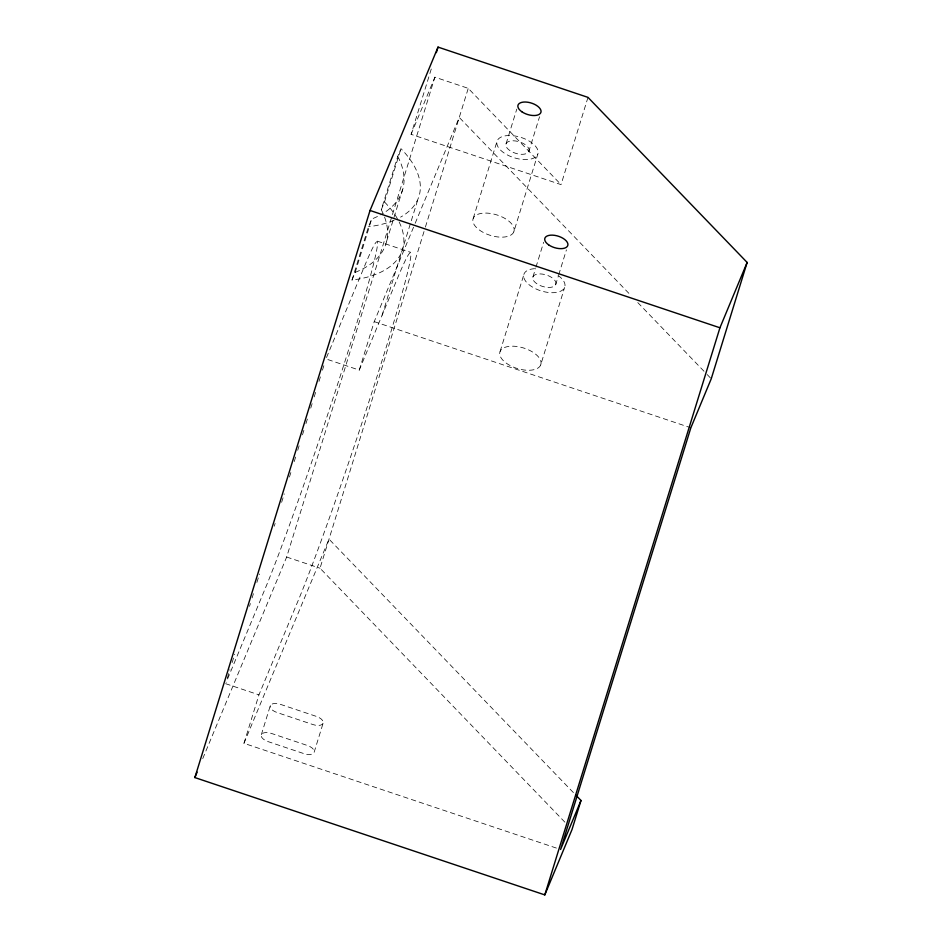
<?xml version="1.0" encoding="UTF-8"?>
<svg xmlns="http://www.w3.org/2000/svg" width="942" height="942" viewBox="0 0 942 942"><rect width="100%" height="100%" fill="white"/><g stroke="black" fill="none" stroke-linecap="round" stroke-linejoin="round"><path stroke-width="0.71" stroke-dasharray="4.71 3.53" d="M227.352 678.052L229.954 669.621M232.132 662.591L234.735 654.16M249.5 606.354L250.372 603.551M252.103 597.923L253.41 593.707M256.883 582.462L259.486 574.019M274.252 526.225L275.123 523.411M281.634 502.322L284.237 493.891M289.453 477.017L291.196 471.4M294.234 461.556L295.965 455.928M297.707 450.311L299.438 444.683M302.476 434.839L304.219 429.222M305.962 423.594L307.693 417.977M310.73 408.133L312.473 402.505M314.204 396.888L315.947 391.26M318.985 381.416L320.716 375.799M322.458 370.171L324.201 364.554M399.125 221.935A118.021 59.169 17.2 0 1 352.002 280.057L368.463 226.739L371.678 219.039A138.027 69.202 17.2 0 0 382.57 213.704M352.002 280.057L355.205 272.356L371.678 219.039M355.205 272.356A138.027 69.202 17.2 0 0 381.274 209.725L397.748 156.407L400.962 148.659A118.021 59.169 17.2 0 1 400.574 217.131M381.274 209.725L384.501 201.977L400.962 148.659M587.996 97.379L561.043 184.62L411.089 134.341L431.624 67.871M202.742 758.628L286.662 557.028L434.886 77.173L468.245 88.348L561.043 184.62M386.691 241.022L403.164 187.705M556.404 848.083L243.966 743.32L258.944 694.855L298.037 600.914A196.407 8.101 -71.5 0 0 386.173 347.327A196.407 8.101 -71.5 0 0 398.36 276.171L359.255 370.1L325.932 358.926L365.037 264.996A196.407 8.101 -71.5 0 1 352.838 336.153A196.407 8.101 -71.5 0 1 264.714 589.739L226.174 682.338M359.255 370.1L374.233 321.634L414.61 224.655M382.111 315.205L418.048 198.88M261.334 734.701L270.319 705.617A8.796 4.404 17.2 0 1 280.351 704.322L316.453 716.426A8.796 4.404 17.2 0 1 323.082 723.315L314.098 752.387A8.796 4.404 17.2 0 1 304.078 753.682L267.975 741.578A8.796 4.404 17.2 0 1 261.334 734.701A8.796 4.404 17.2 0 1 271.367 733.406L307.469 745.511A8.796 4.404 17.2 0 1 314.098 752.387M564.859 822.142L320.021 568.214L424.96 228.482M425.395 227.081L468.245 88.348M473.249 218.309L497.199 140.758M506.089 143.737L516.781 109.119M528.862 151.368A12.022 6.029 17.2 0 0 513.79 140.805A12.022 6.029 17.2 0 0 509.763 150.484A12.022 6.029 17.2 0 0 528.862 151.368L539.554 116.749M513.79 231.909A21.395 10.727 17.2 0 0 486.967 213.104A21.395 10.727 17.2 0 0 479.796 230.319A21.395 10.727 17.2 0 0 513.79 231.909L537.752 154.347A21.395 10.727 17.2 0 0 510.917 135.554A21.395 10.727 17.2 0 0 503.758 152.757A21.395 10.727 17.2 0 0 537.752 154.347M500.12 351.425L524.07 273.875M532.96 276.854L535.527 268.541M535.951 267.163L543.652 242.235M555.733 284.496A12.022 6.029 17.2 0 0 540.661 273.934A12.022 6.029 17.2 0 0 536.634 283.601A12.022 6.029 17.2 0 0 555.733 284.496L558.3 276.183M558.724 274.793L566.425 249.865M540.661 365.025A21.395 10.727 17.2 0 0 513.837 346.22A21.395 10.727 17.2 0 0 506.666 363.435A21.395 10.727 17.2 0 0 540.661 365.025L564.623 287.475M411.089 134.341L434.886 77.173M415.175 223.301L459.26 117.432L630.657 295.187M243.966 743.32L329.005 539.13L574.867 794.118M377.295 241.14L410.618 252.315M374.233 321.634L690.851 427.786M286.662 557.028L320.021 568.214M225.621 683.68L258.944 694.855M637.793 302.594L706.147 373.491M707.171 374.551L711.245 378.778M558.064 275.464A21.395 10.727 17.2 0 1 557.217 292.267A21.395 10.727 17.2 0 1 526.154 281.858A21.395 10.727 17.2 0 1 537.788 268.67M323.082 723.315A8.796 4.404 17.2 0 1 313.05 724.598L276.948 712.493A8.796 4.404 17.2 0 1 270.319 705.617M384.501 201.977A118.021 59.169 17.2 0 1 397.83 219.439M394.097 220.287A118.021 59.169 17.2 0 1 368.463 226.739M397.748 156.407A138.027 69.202 17.2 0 1 384.972 212.185"/><path stroke-width="1.41" d="M580.99 800.476L572.006 829.549L544.806 894.9L194.864 777.574L370.041 210.466L438.042 47.1L587.996 97.379L747.136 262.441L711.245 378.778L690.851 427.786L560.584 849.484L580.99 800.476L575.892 795.178M436.334 52.634L438.042 47.1M544.806 894.9L719.935 327.781L747.136 262.441M194.864 777.574L197.114 772.157M370.041 210.466L719.935 327.781M521.75 111.698A12.022 6.029 17.2 0 0 540.838 112.593A12.022 6.029 17.2 0 0 525.777 102.03A12.022 6.029 17.2 0 0 521.75 111.698M548.621 244.826A12.022 6.029 17.2 0 0 567.708 245.709A12.022 6.029 17.2 0 0 552.636 235.147A12.022 6.029 17.2 0 0 548.621 244.826"/></g></svg>
